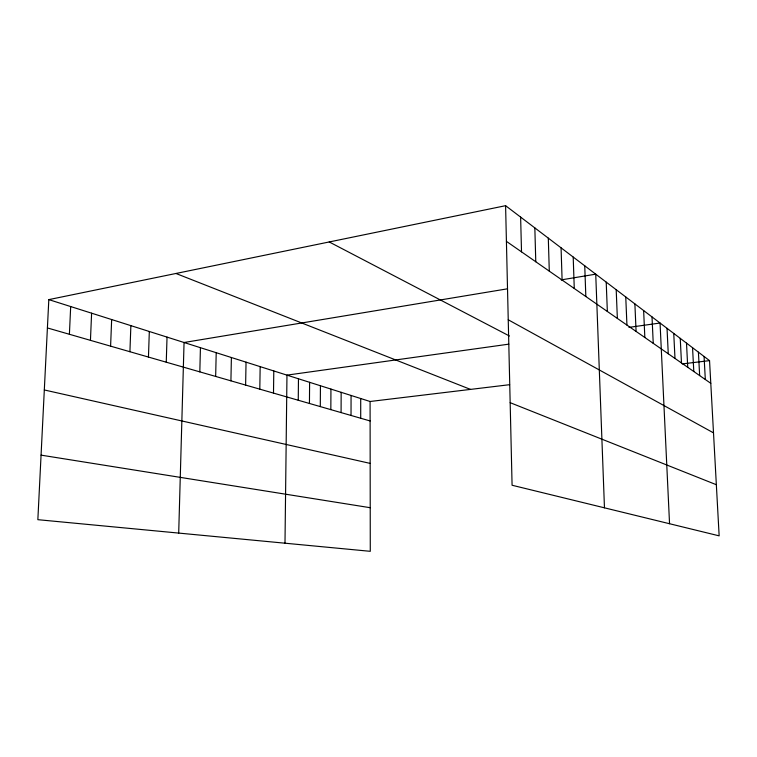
<?xml version="1.0" encoding="UTF-8"?>
<svg xmlns="http://www.w3.org/2000/svg" width="757" height="757" viewBox="0 0 757 757"><rect width="100%" height="100%" fill="white"/><g stroke="black" fill="none" stroke-linecap="round" stroke-linejoin="round"><path stroke-width="1.14" d="M360.711 418.252L360.711 398.513M351.03 415.461L351.068 395.457M341.085 412.593L341.152 392.315M330.837 409.641L330.941 389.079M320.296 406.604L320.438 385.748M309.443 403.472L309.613 382.313M298.249 400.245L298.466 378.774M284.992 543.195L286.969 375.131L508.836 344.151M273.495 393.11L273.797 370.958M259.802 389.164L260.162 366.634M245.618 385.076L246.044 362.158M230.913 380.837L231.396 357.512M215.66 376.447L216.209 352.696M199.82 371.876L200.435 347.7M178.699 533.079L184.055 342.505L507.067 288.881M166.256 362.206L167.032 337.102M148.457 357.067L149.318 331.49M129.92 351.731L130.876 325.642M110.598 346.157L111.657 319.549M90.443 340.347L91.606 313.19M69.398 334.282L70.685 306.557M48.817 299.621L37.85 519.681L370.277 551.314L370.088 401.494L48.817 299.621L505.591 205.686L709.546 360.625L719.15 535.852L512.082 485.246L505.591 205.686M561.211 279.891L595.731 274.166L604.464 507.824M628.944 327.374L660.057 323.031L669.548 523.73M370.088 401.494L509.641 384.688M682.265 363.909L709.546 360.625M41.067 455.137L370.23 507.71M44.313 389.959L370.173 463.398M47.407 327.942L370.116 420.958M175.955 273.476L470.513 389.401M510.171 402.677L716.349 484.717M329.219 241.956L509.442 336.004M508.24 319.785L713.501 432.862M506.424 241.369L710.795 383.316M704.067 356.462L705.316 379.512M698.408 352.166L699.648 375.586M692.551 347.718L693.8 371.517M686.504 343.12L687.744 367.315M680.24 338.36L681.48 362.963M673.749 333.43L674.989 358.449M667.031 328.33L668.261 353.774M652.023 316.928L653.234 343.347M643.639 310.559L644.841 337.518M634.886 303.917L636.088 331.434M625.755 296.971L626.938 325.075M616.198 289.713L617.362 318.432M606.206 282.124L607.351 311.468M584.745 265.811L585.833 296.526M573.2 257.049L574.27 288.493M561.069 247.832L562.101 280.043M548.305 238.133L549.289 271.138M534.839 227.904L535.776 261.761M520.627 217.108L521.516 251.844"/></g></svg>
